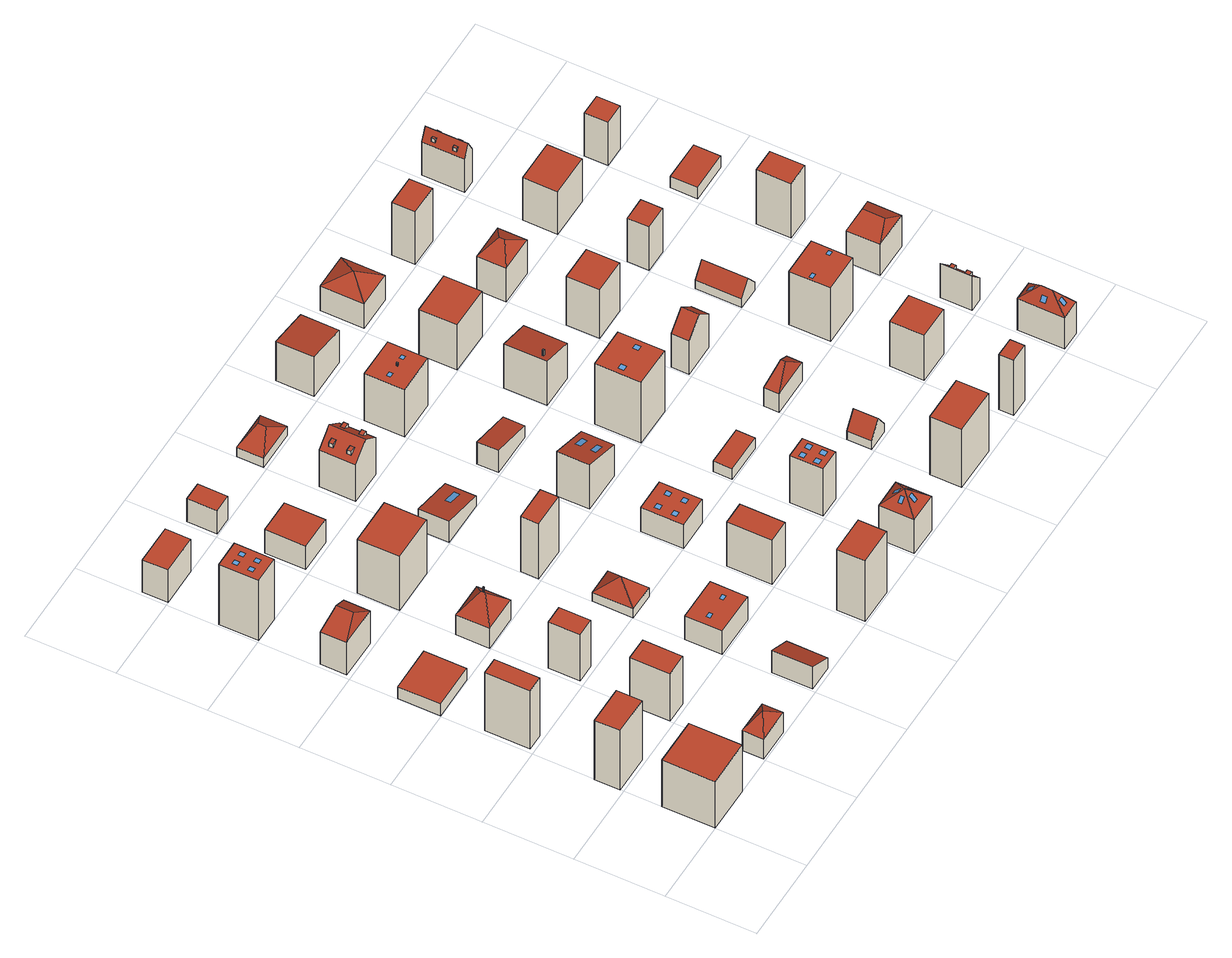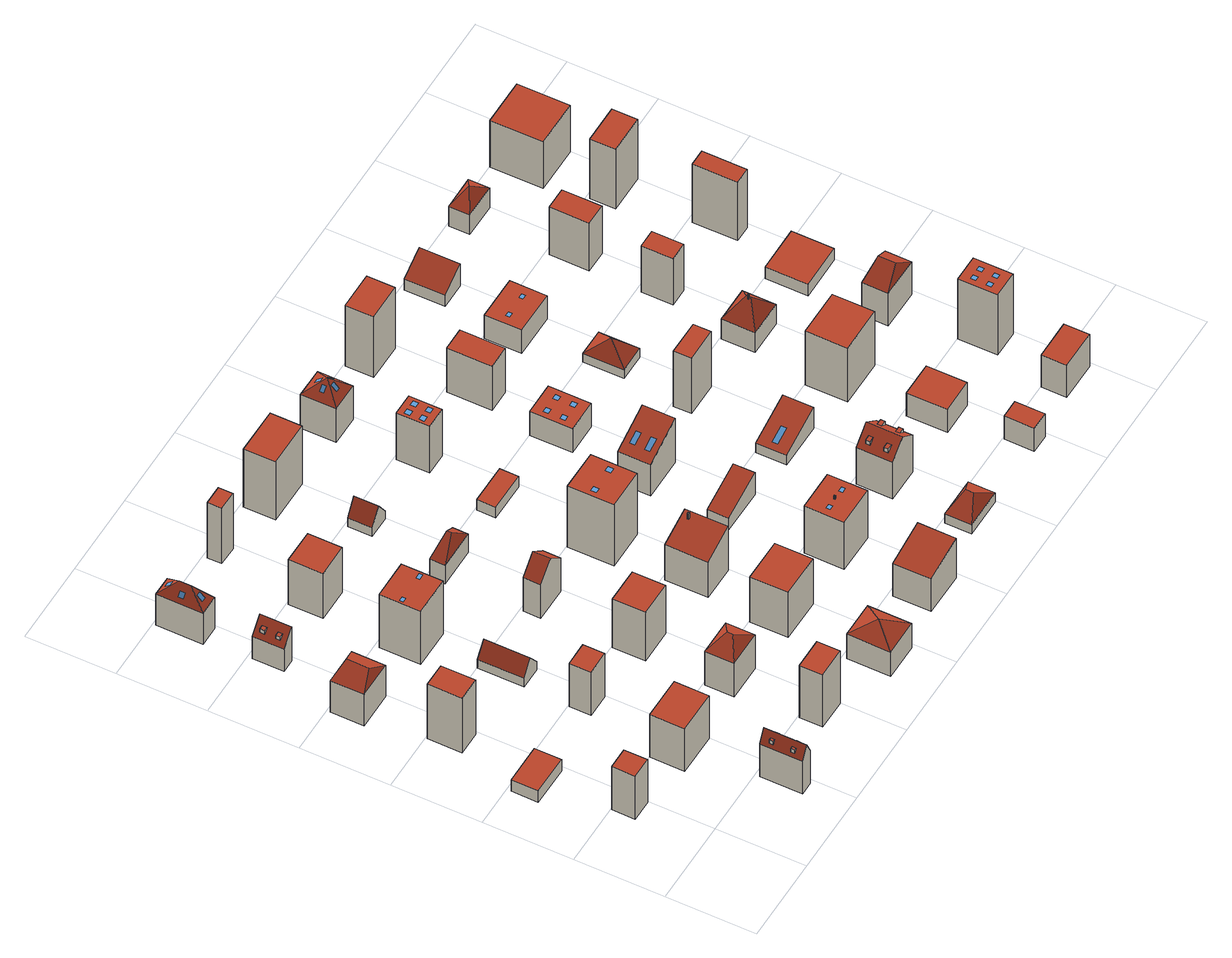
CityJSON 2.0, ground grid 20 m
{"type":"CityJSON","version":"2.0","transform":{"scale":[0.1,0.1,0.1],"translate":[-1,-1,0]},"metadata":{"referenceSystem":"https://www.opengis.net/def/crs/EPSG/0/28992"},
"CityObjects":{
"building1":{"type":"Building","attributes":{"roofType":"Flat","yearOfConstruction":1999,"function":"Residential","storeysAboveGround":4},"geometry":[{"type":"MultiSurface","lod":"3","boundaries":[[[0,1,2,3]],[[4,5,6,7]],[[2,4,7,3]],[[1,5,4,2]],[[0,6,5,1]],[[3,7,6,0]]],"semantics":{"surfaces":[{"type":"GroundSurface"},{"type":"RoofSurface"},{"type":"WallSurface"}],"values":[0,1,2,2,2,2]}}]},
"building2":{"type":"Building","attributes":{"roofType":"Flat","yearOfConstruction":1981,"function":"Residential","storeysAboveGround":5},"geometry":[{"type":"MultiSurface","lod":"3","boundaries":[[[8,9,10,11]],[[12,13,14,15]],[[10,12,15,11]],[[9,13,12,10]],[[8,14,13,9]],[[11,15,14,8]]],"semantics":{"surfaces":[{"type":"GroundSurface"},{"type":"RoofSurface"},{"type":"WallSurface"}],"values":[0,1,2,2,2,2]}}]},
"building3":{"type":"Building","attributes":{"roofType":"Flat","yearOfConstruction":1977,"function":"Residential","storeysAboveGround":5},"geometry":[{"type":"MultiSurface","lod":"3","boundaries":[[[16,17,18,19]],[[20,21,22,23]],[[18,20,23,19]],[[17,21,20,18]],[[16,22,21,17]],[[19,23,22,16]]],"semantics":{"surfaces":[{"type":"GroundSurface"},{"type":"RoofSurface"},{"type":"WallSurface"}],"values":[0,1,2,2,2,2]}}]},
"building4":{"type":"Building","attributes":{"roofType":"Pyramidal","yearOfConstruction":1947,"function":"Industrial","storeysAboveGround":2},"geometry":[{"type":"MultiSurface","lod":"3","boundaries":[[[24,25,26,27]],[[28,29,30]],[[31,32,30]],[[29,31,30]],[[32,28,30]],[[26,31,29,27]],[[25,32,31,26]],[[24,28,32,25]],[[27,29,28,24]]],"semantics":{"surfaces":[{"type":"GroundSurface"},{"type":"RoofSurface"},{"type":"WallSurface"}],"values":[0,1,1,1,1,2,2,2,2]}}]},
"building5":{"type":"Building","attributes":{"roofType":"Flat","yearOfConstruction":1955,"function":"Residential","storeysAboveGround":1},"geometry":[{"type":"MultiSurface","lod":"3","boundaries":[[[33,34,35,36]],[[37,38,39,40]],[[35,37,40,36]],[[34,38,37,35]],[[33,39,38,34]],[[36,40,39,33]]],"semantics":{"surfaces":[{"type":"GroundSurface"},{"type":"RoofSurface"},{"type":"WallSurface"}],"values":[0,1,2,2,2,2]}}]},
"building6":{"type":"Building","attributes":{"roofType":"Flat","yearOfConstruction":1960,"function":"Residential","storeysAboveGround":4},"geometry":[{"type":"MultiSurface","lod":"3","boundaries":[[[41,42,43,44]],[[45,46,47,48]],[[43,45,48,44]],[[42,46,45,43]],[[41,47,46,42]],[[44,48,47,41]]],"semantics":{"surfaces":[{"type":"GroundSurface"},{"type":"RoofSurface"},{"type":"WallSurface"}],"values":[0,1,2,2,2,2]}}]},
"building7":{"type":"Building","attributes":{"roofType":"Hipped","yearOfConstruction":1954,"function":"Residential","storeysAboveGround":3},"geometry":[{"type":"MultiSurface","lod":"3","boundaries":[[[49,50,51,52]],[[53,54,55,56]],[[56,57,58,53]],[[55,57,56]],[[58,54,53]],[[51,57,55,52]],[[50,58,57,51]],[[49,54,58,50]],[[52,55,54,49]]],"semantics":{"surfaces":[{"type":"GroundSurface"},{"type":"RoofSurface"},{"type":"WallSurface"}],"values":[0,1,1,1,1,2,2,2,2]}}]},
"building8":{"type":"Building","attributes":{"roofType":"Flat","yearOfConstruction":1960,"function":"Residential","storeysAboveGround":5},"geometry":[{"type":"MultiSurface","lod":"3","boundaries":[[[59,60,61,62]],[[63,64,65,66],[67,68,69,70],[71,72,73,74],[75,76,77,78],[79,80,81,82]],[[69,68,67,70]],[[73,72,71,74]],[[77,76,75,78]],[[81,80,79,82]],[[61,63,66,62]],[[60,64,63,61]],[[59,65,64,60]],[[62,66,65,59]]],"semantics":{"surfaces":[{"type":"GroundSurface"},{"type":"RoofSurface"},{"type":"Window"},{"type":"WallSurface"}],"values":[0,1,2,2,2,2,3,3,3,3]}}]},
"building9":{"type":"Building","attributes":{"roofType":"Flat","yearOfConstruction":1947,"function":"Industrial","storeysAboveGround":4},"geometry":[{"type":"MultiSurface","lod":"3","boundaries":[[[83,84,85,86]],[[87,88,89,90]],[[85,87,90,86]],[[84,88,87,85]],[[83,89,88,84]],[[86,90,89,83]]],"semantics":{"surfaces":[{"type":"GroundSurface"},{"type":"RoofSurface"},{"type":"WallSurface"}],"values":[0,1,2,2,2,2]}}]},
"building10":{"type":"Building","attributes":{"roofType":"Flat","yearOfConstruction":1946,"function":"Industrial","storeysAboveGround":3},"geometry":[{"type":"MultiSurface","lod":"3","boundaries":[[[91,92,93,94]],[[95,96,97,98]],[[93,95,98,94]],[[92,96,95,93]],[[91,97,96,92]],[[94,98,97,91]]],"semantics":{"surfaces":[{"type":"GroundSurface"},{"type":"RoofSurface"},{"type":"WallSurface"}],"values":[0,1,2,2,2,2]}}]},
"building11":{"type":"Building","attributes":{"roofType":"Hipped","yearOfConstruction":1957,"function":"Industrial","storeysAboveGround":2},"children":["building11-1"],"geometry":[{"type":"MultiSurface","lod":"3","boundaries":[[[99,100,101,102]],[[103,104,105,106]],[[106,107,108,103],[109,110,111,112]],[[105,107,106]],[[108,104,103]],[[101,107,105,102]],[[100,108,107,101]],[[99,104,108,100]],[[102,105,104,99]]],"semantics":{"surfaces":[{"type":"GroundSurface"},{"type":"RoofSurface"},{"type":"WallSurface"}],"values":[0,1,1,1,1,2,2,2,2]}}]},
"building11-1":{"type":"BuildingInstallation","parents":["building11"],"geometry":[{"type":"MultiSurface","lod":"3","boundaries":[[[111,113,114,112]],[[115,116,110,109]],[[114,115,109,112]],[[111,110,116,113]],[[113,116,115,114]],[[111,110,109,112]]]}]},
"building12":{"type":"Building","attributes":{"roofType":"Shed","yearOfConstruction":1993,"function":"Industrial","storeysAboveGround":1},"geometry":[{"type":"MultiSurface","lod":"3","boundaries":[[[117,118,119,120]],[[121,122,123,124]],[[120,119,122,121]],[[118,123,122,119]],[[118,117,124,123]],[[117,120,121,124]]],"semantics":{"surfaces":[{"type":"GroundSurface"},{"type":"RoofSurface"},{"type":"WallSurface"}],"values":[0,1,2,2,2,2]}}]},
"building13":{"type":"Building","attributes":{"roofType":"Flat","yearOfConstruction":2009,"function":"Residential","storeysAboveGround":5},"geometry":[{"type":"MultiSurface","lod":"3","boundaries":[[[125,126,127,128]],[[129,130,131,132]],[[127,129,132,128]],[[126,130,129,127]],[[125,131,130,126]],[[128,132,131,125]]],"semantics":{"surfaces":[{"type":"GroundSurface"},{"type":"RoofSurface"},{"type":"WallSurface"}],"values":[0,1,2,2,2,2]}}]},
"building14":{"type":"Building","attributes":{"roofType":"Flat","yearOfConstruction":1986,"function":"Residential","storeysAboveGround":2},"geometry":[{"type":"MultiSurface","lod":"3","boundaries":[[[133,134,135,136]],[[137,138,139,140],[141,142,143,144],[145,146,147,148]],[[143,142,141,144]],[[147,146,145,148]],[[135,137,140,136]],[[134,138,137,135]],[[133,139,138,134]],[[136,140,139,133]]],"semantics":{"surfaces":[{"type":"GroundSurface"},{"type":"RoofSurface"},{"type":"Window"},{"type":"WallSurface"}],"values":[0,1,2,2,3,3,3,3]}}]},
"building15":{"type":"Building","attributes":{"roofType":"Flat","yearOfConstruction":1958,"function":"Residential","storeysAboveGround":2},"geometry":[{"type":"MultiSurface","lod":"3","boundaries":[[[149,150,151,152]],[[153,154,155,156]],[[151,153,156,152]],[[150,154,153,151]],[[149,155,154,150]],[[152,156,155,149]]],"semantics":{"surfaces":[{"type":"GroundSurface"},{"type":"RoofSurface"},{"type":"WallSurface"}],"values":[0,1,2,2,2,2]}}]},
"building16":{"type":"Building","attributes":{"roofType":"Pyramidal","yearOfConstruction":1965,"function":"Residential","storeysAboveGround":1},"geometry":[{"type":"MultiSurface","lod":"3","boundaries":[[[157,158,159,160]],[[161,162,163]],[[164,165,163]],[[162,164,163]],[[165,161,163]],[[159,164,162,160]],[[158,165,164,159]],[[157,161,165,158]],[[160,162,161,157]]],"semantics":{"surfaces":[{"type":"GroundSurface"},{"type":"RoofSurface"},{"type":"WallSurface"}],"values":[0,1,1,1,1,2,2,2,2]}}]},
"building17":{"type":"Building","attributes":{"roofType":"Flat","yearOfConstruction":1966,"function":"Residential","storeysAboveGround":2},"geometry":[{"type":"MultiSurface","lod":"3","boundaries":[[[166,167,168,169]],[[170,171,172,173]],[[168,170,173,169]],[[167,171,170,168]],[[166,172,171,167]],[[169,173,172,166]]],"semantics":{"surfaces":[{"type":"GroundSurface"},{"type":"RoofSurface"},{"type":"WallSurface"}],"values":[0,1,2,2,2,2]}}]},
"building18":{"type":"Building","attributes":{"roofType":"Flat","yearOfConstruction":2013,"function":"Industrial","storeysAboveGround":5},"geometry":[{"type":"MultiSurface","lod":"3","boundaries":[[[174,175,176,177]],[[178,179,180,181]],[[176,178,181,177]],[[175,179,178,176]],[[174,180,179,175]],[[177,181,180,174]]],"semantics":{"surfaces":[{"type":"GroundSurface"},{"type":"RoofSurface"},{"type":"WallSurface"}],"values":[0,1,2,2,2,2]}}]},
"building19":{"type":"Building","attributes":{"roofType":"Flat","yearOfConstruction":1972,"function":"Residential","storeysAboveGround":5},"geometry":[{"type":"MultiSurface","lod":"3","boundaries":[[[182,183,184,185]],[[186,187,188,189]],[[184,186,189,185]],[[183,187,186,184]],[[182,188,187,183]],[[185,189,188,182]]],"semantics":{"surfaces":[{"type":"GroundSurface"},{"type":"RoofSurface"},{"type":"WallSurface"}],"values":[0,1,2,2,2,2]}}]},
"building20":{"type":"Building","attributes":{"roofType":"Shed","yearOfConstruction":1979,"function":"Residential","storeysAboveGround":1},"geometry":[{"type":"MultiSurface","lod":"3","boundaries":[[[190,191,192,193]],[[194,195,196,197],[198,199,200,201]],[[200,199,198,201]],[[193,192,195,194]],[[191,196,195,192]],[[191,190,197,196]],[[190,193,194,197]]],"semantics":{"surfaces":[{"type":"GroundSurface"},{"type":"RoofSurface"},{"type":"Window"},{"type":"WallSurface"}],"values":[0,1,2,3,3,3,3]}}]},
"building21":{"type":"Building","attributes":{"roofType":"Flat","yearOfConstruction":1978,"function":"Residential","storeysAboveGround":4},"geometry":[{"type":"MultiSurface","lod":"3","boundaries":[[[202,203,204,205]],[[206,207,208,209]],[[204,206,209,205]],[[203,207,206,204]],[[202,208,207,203]],[[205,209,208,202]]],"semantics":{"surfaces":[{"type":"GroundSurface"},{"type":"RoofSurface"},{"type":"WallSurface"}],"values":[0,1,2,2,2,2]}}]},
"building22":{"type":"Building","attributes":{"roofType":"Gabled","yearOfConstruction":2009,"function":"Residential","storeysAboveGround":3},"children":["building22-1","building22-2","building22-3","building22-4"],"geometry":[{"type":"MultiSurface","lod":"3","boundaries":[[[210,211,212,213]],[[214,215,216,217],[218,219,220,221],[222,223,224,225]],[[217,226,227,214],[228,229,230,231],[232,233,234,235]],[[213,212,226,217,216]],[[211,227,226,212]],[[211,210,215,214,227]],[[210,213,216,215]]],"semantics":{"surfaces":[{"type":"GroundSurface"},{"type":"RoofSurface"},{"type":"WallSurface"}],"values":[0,1,1,2,2,2,2]}}]},
"building22-1":{"type":"BuildingInstallation","parents":["building22"],"geometry":[{"type":"MultiSurface","lod":"3","boundaries":[[[230,236,231]],[[236,237,228,231]],[[229,228,237]],[[230,229,237,236]]],"semantics":{"surfaces":[{"type":"WallSurface"},{"type":"RoofSurface"}],"values":[0,1,0,0]}}]},
"building22-2":{"type":"BuildingInstallation","parents":["building22"],"geometry":[{"type":"MultiSurface","lod":"3","boundaries":[[[220,238,221]],[[238,239,218,221]],[[219,218,239]],[[220,219,239,238]]],"semantics":{"surfaces":[{"type":"WallSurface"},{"type":"RoofSurface"}],"values":[0,1,0,0]}}]},
"building22-3":{"type":"BuildingInstallation","parents":["building22"],"geometry":[{"type":"MultiSurface","lod":"3","boundaries":[[[234,240,235]],[[240,241,232,235]],[[233,232,241]],[[234,233,241,240]]],"semantics":{"surfaces":[{"type":"WallSurface"},{"type":"RoofSurface"}],"values":[0,1,0,0]}}]},
"building22-4":{"type":"BuildingInstallation","parents":["building22"],"geometry":[{"type":"MultiSurface","lod":"3","boundaries":[[[224,242,225]],[[242,243,222,225]],[[223,222,243]],[[224,223,243,242]]],"semantics":{"surfaces":[{"type":"WallSurface"},{"type":"RoofSurface"}],"values":[0,1,0,0]}}]},
"building23":{"type":"Building","attributes":{"roofType":"Flat","yearOfConstruction":1964,"function":"Residential","storeysAboveGround":2},"geometry":[{"type":"MultiSurface","lod":"3","boundaries":[[[244,245,246,247]],[[248,249,250,251],[252,253,254,255],[256,257,258,259],[260,261,262,263],[264,265,266,267]],[[254,253,252,255]],[[258,257,256,259]],[[262,261,260,263]],[[266,265,264,267]],[[246,248,251,247]],[[245,249,248,246]],[[244,250,249,245]],[[247,251,250,244]]],"semantics":{"surfaces":[{"type":"GroundSurface"},{"type":"RoofSurface"},{"type":"Window"},{"type":"WallSurface"}],"values":[0,1,2,2,2,2,3,3,3,3]}}]},
"building24":{"type":"Building","attributes":{"roofType":"Hipped","yearOfConstruction":1991,"function":"Residential","storeysAboveGround":1},"geometry":[{"type":"MultiSurface","lod":"3","boundaries":[[[268,269,270,271]],[[272,273,274,275]],[[275,276,277,272]],[[274,276,275]],[[277,273,272]],[[270,276,274,271]],[[269,277,276,270]],[[268,273,277,269]],[[271,274,273,268]]],"semantics":{"surfaces":[{"type":"GroundSurface"},{"type":"RoofSurface"},{"type":"WallSurface"}],"values":[0,1,1,1,1,2,2,2,2]}}]},
"building25":{"type":"Building","attributes":{"roofType":"Shed","yearOfConstruction":1979,"function":"Residential","storeysAboveGround":3},"geometry":[{"type":"MultiSurface","lod":"3","boundaries":[[[278,279,280,281]],[[282,283,284,285],[286,287,288,289],[290,291,292,293]],[[288,287,286,289]],[[292,291,290,293]],[[281,280,283,282]],[[279,284,283,280]],[[279,278,285,284]],[[278,281,282,285]]],"semantics":{"surfaces":[{"type":"GroundSurface"},{"type":"RoofSurface"},{"type":"Window"},{"type":"WallSurface"}],"values":[0,1,2,2,3,3,3,3]}}]},
"building26":{"type":"Building","attributes":{"roofType":"Pyramidal","yearOfConstruction":1959,"function":"Residential","storeysAboveGround":3},"geometry":[{"type":"MultiSurface","lod":"3","boundaries":[[[294,295,296,297]],[[298,299,300],[301,302,303,304]],[[303,302,301,304]],[[305,306,300],[307,308,309,310]],[[309,308,307,310]],[[299,305,300],[311,312,313,314]],[[313,312,311,314]],[[306,298,300],[315,316,317,318]],[[317,316,315,318]],[[296,305,299,297]],[[295,306,305,296]],[[294,298,306,295]],[[297,299,298,294]]],"semantics":{"surfaces":[{"type":"GroundSurface"},{"type":"RoofSurface"},{"type":"Window"},{"type":"WallSurface"}],"values":[0,1,2,1,2,1,2,1,2,3,3,3,3]}}]},
"building27":{"type":"Building","attributes":{"roofType":"Flat","yearOfConstruction":1964,"function":"Industrial","storeysAboveGround":4},"geometry":[{"type":"MultiSurface","lod":"3","boundaries":[[[319,320,321,322]],[[323,324,325,326],[327,328,329,330],[331,332,333,334],[335,336,337,338],[339,340,341,342]],[[329,328,327,330]],[[333,332,331,334]],[[337,336,335,338]],[[341,340,339,342]],[[321,323,326,322]],[[320,324,323,321]],[[319,325,324,320]],[[322,326,325,319]]],"semantics":{"surfaces":[{"type":"GroundSurface"},{"type":"RoofSurface"},{"type":"Window"},{"type":"WallSurface"}],"values":[0,1,2,2,2,2,3,3,3,3]}}]},
"building28":{"type":"Building","attributes":{"roofType":"Shed","yearOfConstruction":2013,"function":"Residential","storeysAboveGround":1},"geometry":[{"type":"MultiSurface","lod":"3","boundaries":[[[343,344,345,346]],[[347,348,349,350]],[[346,345,348,347]],[[344,349,348,345]],[[344,343,350,349]],[[343,346,347,350]]],"semantics":{"surfaces":[{"type":"GroundSurface"},{"type":"RoofSurface"},{"type":"WallSurface"}],"values":[0,1,2,2,2,2]}}]},
"building29":{"type":"Building","attributes":{"roofType":"Flat","yearOfConstruction":1955,"function":"Industrial","storeysAboveGround":4},"children":["building29-1"],"geometry":[{"type":"MultiSurface","lod":"3","boundaries":[[[351,352,353,354]],[[355,356,357,358],[359,360,361,362],[363,364,365,366],[367,368,369,370]],[[361,360,359,362]],[[365,364,363,366]],[[353,355,358,354]],[[352,356,355,353]],[[351,357,356,352]],[[354,358,357,351]]],"semantics":{"surfaces":[{"type":"GroundSurface"},{"type":"RoofSurface"},{"type":"Window"},{"type":"WallSurface"}],"values":[0,1,2,2,3,3,3,3]}}]},
"building29-1":{"type":"BuildingInstallation","parents":["building29"],"geometry":[{"type":"MultiSurface","lod":"3","boundaries":[[[369,371,372,370]],[[373,374,368,367]],[[372,373,367,370]],[[369,368,374,371]],[[371,374,373,372]],[[369,368,367,370]]]}]},
"building30":{"type":"Building","attributes":{"roofType":"Flat","yearOfConstruction":2011,"function":"Residential","storeysAboveGround":1},"geometry":[{"type":"MultiSurface","lod":"3","boundaries":[[[375,376,377,378]],[[379,380,381,382]],[[377,379,382,378]],[[376,380,379,377]],[[375,381,380,376]],[[378,382,381,375]]],"semantics":{"surfaces":[{"type":"GroundSurface"},{"type":"RoofSurface"},{"type":"WallSurface"}],"values":[0,1,2,2,2,2]}}]},
"building31":{"type":"Building","attributes":{"roofType":"Shed","yearOfConstruction":2005,"function":"Industrial","storeysAboveGround":3},"geometry":[{"type":"MultiSurface","lod":"3","boundaries":[[[383,384,385,386]],[[387,388,389,390]],[[386,385,388,387]],[[384,389,388,385]],[[384,383,390,389]],[[383,386,387,390]]],"semantics":{"surfaces":[{"type":"GroundSurface"},{"type":"RoofSurface"},{"type":"WallSurface"}],"values":[0,1,2,2,2,2]}}]},
"building32":{"type":"Building","attributes":{"roofType":"Flat","yearOfConstruction":1950,"function":"Residential","storeysAboveGround":5},"geometry":[{"type":"MultiSurface","lod":"3","boundaries":[[[391,392,393,394]],[[395,396,397,398],[399,400,401,402],[403,404,405,406]],[[401,400,399,402]],[[405,404,403,406]],[[393,395,398,394]],[[392,396,395,393]],[[391,397,396,392]],[[394,398,397,391]]],"semantics":{"surfaces":[{"type":"GroundSurface"},{"type":"RoofSurface"},{"type":"Window"},{"type":"WallSurface"}],"values":[0,1,2,2,3,3,3,3]}}]},
"building33":{"type":"Building","attributes":{"roofType":"Flat","yearOfConstruction":1950,"function":"Residential","storeysAboveGround":5},"geometry":[{"type":"MultiSurface","lod":"3","boundaries":[[[407,408,409,410]],[[411,412,413,414]],[[409,411,414,410]],[[408,412,411,409]],[[407,413,412,408]],[[410,414,413,407]]],"semantics":{"surfaces":[{"type":"GroundSurface"},{"type":"RoofSurface"},{"type":"WallSurface"}],"values":[0,1,2,2,2,2]}}]},
"building34":{"type":"Building","attributes":{"roofType":"Gabled","yearOfConstruction":1957,"function":"Industrial","storeysAboveGround":1},"geometry":[{"type":"MultiSurface","lod":"3","boundaries":[[[415,416,417,418]],[[419,420,421,422]],[[422,423,424,419]],[[418,417,423,422,421]],[[416,424,423,417]],[[416,415,420,419,424]],[[415,418,421,420]]],"semantics":{"surfaces":[{"type":"GroundSurface"},{"type":"RoofSurface"},{"type":"WallSurface"}],"values":[0,1,1,2,2,2,2]}}]},
"building35":{"type":"Building","attributes":{"roofType":"Shed","yearOfConstruction":1957,"function":"Residential","storeysAboveGround":3},"children":["building35-1"],"geometry":[{"type":"MultiSurface","lod":"3","boundaries":[[[425,426,427,428]],[[429,430,431,432],[433,434,435,436]],[[428,427,430,429]],[[426,431,430,427]],[[426,425,432,431]],[[425,428,429,432]]],"semantics":{"surfaces":[{"type":"GroundSurface"},{"type":"RoofSurface"},{"type":"WallSurface"}],"values":[0,1,2,2,2,2]}}]},
"building35-1":{"type":"BuildingInstallation","parents":["building35"],"geometry":[{"type":"MultiSurface","lod":"3","boundaries":[[[435,437,438,436]],[[439,440,434,433]],[[438,439,433,436]],[[435,434,440,437]],[[437,440,439,438]],[[435,434,433,436]]]}]},
"building36":{"type":"Building","attributes":{"roofType":"Flat","yearOfConstruction":1968,"function":"Industrial","storeysAboveGround":4},"geometry":[{"type":"MultiSurface","lod":"3","boundaries":[[[441,442,443,444]],[[445,446,447,448]],[[443,445,448,444]],[[442,446,445,443]],[[441,447,446,442]],[[444,448,447,441]]],"semantics":{"surfaces":[{"type":"GroundSurface"},{"type":"RoofSurface"},{"type":"WallSurface"}],"values":[0,1,2,2,2,2]}}]},
"building37":{"type":"Building","attributes":{"roofType":"Hipped","yearOfConstruction":1992,"function":"Residential","storeysAboveGround":2},"geometry":[{"type":"MultiSurface","lod":"3","boundaries":[[[449,450,451,452]],[[453,454,455,456]],[[456,457,458,453]],[[455,457,456]],[[458,454,453]],[[451,457,455,452]],[[450,458,457,451]],[[449,454,458,450]],[[452,455,454,449]]],"semantics":{"surfaces":[{"type":"GroundSurface"},{"type":"RoofSurface"},{"type":"WallSurface"}],"values":[0,1,1,1,1,2,2,2,2]}}]},
"building38":{"type":"Building","attributes":{"roofType":"Pyramidal","yearOfConstruction":1987,"function":"Residential","storeysAboveGround":2},"geometry":[{"type":"MultiSurface","lod":"3","boundaries":[[[459,460,461,462]],[[463,464,465]],[[466,467,465]],[[464,466,465]],[[467,463,465]],[[461,466,464,462]],[[460,467,466,461]],[[459,463,467,460]],[[462,464,463,459]]],"semantics":{"surfaces":[{"type":"GroundSurface"},{"type":"RoofSurface"},{"type":"WallSurface"}],"values":[0,1,1,1,1,2,2,2,2]}}]},
"building39":{"type":"Building","attributes":{"roofType":"Gabled","yearOfConstruction":1980,"function":"Residential","storeysAboveGround":3},"geometry":[{"type":"MultiSurface","lod":"3","boundaries":[[[468,469,470,471]],[[472,473,474,475]],[[475,476,477,472]],[[471,470,476,475,474]],[[469,477,476,470]],[[469,468,473,472,477]],[[468,471,474,473]]],"semantics":{"surfaces":[{"type":"GroundSurface"},{"type":"RoofSurface"},{"type":"WallSurface"}],"values":[0,1,1,2,2,2,2]}}]},
"building40":{"type":"Building","attributes":{"roofType":"Flat","yearOfConstruction":1952,"function":"Residential","storeysAboveGround":5},"geometry":[{"type":"MultiSurface","lod":"3","boundaries":[[[478,479,480,481]],[[482,483,484,485]],[[480,482,485,481]],[[479,483,482,480]],[[478,484,483,479]],[[481,485,484,478]]],"semantics":{"surfaces":[{"type":"GroundSurface"},{"type":"RoofSurface"},{"type":"WallSurface"}],"values":[0,1,2,2,2,2]}}]},
"building41":{"type":"Building","attributes":{"roofType":"Flat","yearOfConstruction":1965,"function":"Residential","storeysAboveGround":4},"geometry":[{"type":"MultiSurface","lod":"3","boundaries":[[[486,487,488,489]],[[490,491,492,493]],[[488,490,493,489]],[[487,491,490,488]],[[486,492,491,487]],[[489,493,492,486]]],"semantics":{"surfaces":[{"type":"GroundSurface"},{"type":"RoofSurface"},{"type":"WallSurface"}],"values":[0,1,2,2,2,2]}}]},
"building42":{"type":"Building","attributes":{"roofType":"Flat","yearOfConstruction":1972,"function":"Residential","storeysAboveGround":4},"geometry":[{"type":"MultiSurface","lod":"3","boundaries":[[[494,495,496,497]],[[498,499,500,501]],[[496,498,501,497]],[[495,499,498,496]],[[494,500,499,495]],[[497,501,500,494]]],"semantics":{"surfaces":[{"type":"GroundSurface"},{"type":"RoofSurface"},{"type":"WallSurface"}],"values":[0,1,2,2,2,2]}}]},
"building43":{"type":"Building","attributes":{"roofType":"Hipped","yearOfConstruction":1985,"function":"Residential","storeysAboveGround":3},"geometry":[{"type":"MultiSurface","lod":"3","boundaries":[[[502,503,504,505]],[[506,507,508,509]],[[509,510,511,506]],[[508,510,509]],[[511,507,506]],[[504,510,508,505]],[[503,511,510,504]],[[502,507,511,503]],[[505,508,507,502]]],"semantics":{"surfaces":[{"type":"GroundSurface"},{"type":"RoofSurface"},{"type":"WallSurface"}],"values":[0,1,1,1,1,2,2,2,2]}}]},
"building44":{"type":"Building","attributes":{"roofType":"Flat","yearOfConstruction":1961,"function":"Residential","storeysAboveGround":5},"geometry":[{"type":"MultiSurface","lod":"3","boundaries":[[[512,513,514,515]],[[516,517,518,519],[520,521,522,523],[524,525,526,527]],[[522,521,520,523]],[[526,525,524,527]],[[514,516,519,515]],[[513,517,516,514]],[[512,518,517,513]],[[515,519,518,512]]],"semantics":{"surfaces":[{"type":"GroundSurface"},{"type":"RoofSurface"},{"type":"Window"},{"type":"WallSurface"}],"values":[0,1,2,2,3,3,3,3]}}]},
"building45":{"type":"Building","attributes":{"roofType":"Flat","yearOfConstruction":1975,"function":"Residential","storeysAboveGround":5},"geometry":[{"type":"MultiSurface","lod":"3","boundaries":[[[528,529,530,531]],[[532,533,534,535]],[[530,532,535,531]],[[529,533,532,530]],[[528,534,533,529]],[[531,535,534,528]]],"semantics":{"surfaces":[{"type":"GroundSurface"},{"type":"RoofSurface"},{"type":"WallSurface"}],"values":[0,1,2,2,2,2]}}]},
"building46":{"type":"Building","attributes":{"roofType":"Gabled","yearOfConstruction":1998,"function":"Residential","storeysAboveGround":1},"geometry":[{"type":"MultiSurface","lod":"3","boundaries":[[[536,537,538,539]],[[540,541,542,543]],[[543,544,545,540]],[[539,538,544,543,542]],[[537,545,544,538]],[[537,536,541,540,545]],[[536,539,542,541]]],"semantics":{"surfaces":[{"type":"GroundSurface"},{"type":"RoofSurface"},{"type":"WallSurface"}],"values":[0,1,1,2,2,2,2]}}]},
"building47":{"type":"Building","attributes":{"roofType":"Hipped","yearOfConstruction":1992,"function":"Residential","storeysAboveGround":3},"geometry":[{"type":"MultiSurface","lod":"3","boundaries":[[[546,547,548,549]],[[550,551,552,553],[554,555,556,557]],[[556,555,554,557]],[[553,558,559,550],[560,561,562,563]],[[562,561,560,563]],[[552,558,553],[564,565,566,567]],[[566,565,564,567]],[[559,551,550],[568,569,570,571]],[[570,569,568,571]],[[548,558,552,549]],[[547,559,558,548]],[[546,551,559,547]],[[549,552,551,546]]],"semantics":{"surfaces":[{"type":"GroundSurface"},{"type":"RoofSurface"},{"type":"Window"},{"type":"WallSurface"}],"values":[0,1,2,1,2,1,2,1,2,3,3,3,3]}}]},
"building48":{"type":"Building","attributes":{"roofType":"Flat","yearOfConstruction":1973,"function":"Residential","storeysAboveGround":4},"geometry":[{"type":"MultiSurface","lod":"3","boundaries":[[[572,573,574,575]],[[576,577,578,579]],[[574,576,579,575]],[[573,577,576,574]],[[572,578,577,573]],[[575,579,578,572]]],"semantics":{"surfaces":[{"type":"GroundSurface"},{"type":"RoofSurface"},{"type":"WallSurface"}],"values":[0,1,2,2,2,2]}}]},
"building49":{"type":"Building","attributes":{"roofType":"Shed","yearOfConstruction":1945,"function":"Industrial","storeysAboveGround":2},"children":["building49-1","building49-2"],"geometry":[{"type":"MultiSurface","lod":"3","boundaries":[[[580,581,582,583]],[[584,585,586,587],[588,589,590,591],[592,593,594,595]],[[583,582,585,584]],[[581,586,585,582]],[[581,580,587,586]],[[580,583,584,587]]],"semantics":{"surfaces":[{"type":"GroundSurface"},{"type":"RoofSurface"},{"type":"WallSurface"}],"values":[0,1,2,2,2,2]}}]},
"building49-1":{"type":"BuildingInstallation","parents":["building49"],"geometry":[{"type":"MultiSurface","lod":"3","boundaries":[[[590,596,591]],[[596,597,588,591]],[[589,588,597]],[[590,589,597,596]]],"semantics":{"surfaces":[{"type":"WallSurface"},{"type":"RoofSurface"}],"values":[0,1,0,0]}}]},
"building49-2":{"type":"BuildingInstallation","parents":["building49"],"geometry":[{"type":"MultiSurface","lod":"3","boundaries":[[[594,598,595]],[[598,599,592,595]],[[593,592,599]],[[594,593,599,598]]],"semantics":{"surfaces":[{"type":"WallSurface"},{"type":"RoofSurface"}],"values":[0,1,0,0]}}]},
"building50":{"type":"Building","attributes":{"roofType":"Flat","yearOfConstruction":1946,"function":"Residential","storeysAboveGround":4},"geometry":[{"type":"MultiSurface","lod":"3","boundaries":[[[600,601,602,603]],[[604,605,606,607]],[[602,604,607,603]],[[601,605,604,602]],[[600,606,605,601]],[[603,607,606,600]]],"semantics":{"surfaces":[{"type":"GroundSurface"},{"type":"RoofSurface"},{"type":"WallSurface"}],"values":[0,1,2,2,2,2]}}]},
"building51":{"type":"Building","attributes":{"roofType":"Hipped","yearOfConstruction":1984,"function":"Residential","storeysAboveGround":3},"geometry":[{"type":"MultiSurface","lod":"3","boundaries":[[[608,609,610,611]],[[612,613,614,615]],[[615,616,617,612]],[[614,616,615]],[[617,613,612]],[[610,616,614,611]],[[609,617,616,610]],[[608,613,617,609]],[[611,614,613,608]]],"semantics":{"surfaces":[{"type":"GroundSurface"},{"type":"RoofSurface"},{"type":"WallSurface"}],"values":[0,1,1,1,1,2,2,2,2]}}]},
"building52":{"type":"Building","attributes":{"roofType":"Gabled","yearOfConstruction":1952,"function":"Industrial","storeysAboveGround":3},"children":["building52-1","building52-2","building52-3","building52-4"],"geometry":[{"type":"MultiSurface","lod":"3","boundaries":[[[618,619,620,621]],[[622,623,624,625],[626,627,628,629],[630,631,632,633]],[[625,634,635,622],[636,637,638,639],[640,641,642,643]],[[621,620,634,625,624]],[[619,635,634,620]],[[619,618,623,622,635]],[[618,621,624,623]]],"semantics":{"surfaces":[{"type":"GroundSurface"},{"type":"RoofSurface"},{"type":"WallSurface"}],"values":[0,1,1,2,2,2,2]}}]},
"building52-1":{"type":"BuildingInstallation","parents":["building52"],"geometry":[{"type":"MultiSurface","lod":"3","boundaries":[[[638,644,639]],[[644,645,636,639]],[[637,636,645]],[[638,637,645,644]]],"semantics":{"surfaces":[{"type":"WallSurface"},{"type":"RoofSurface"}],"values":[0,1,0,0]}}]},
"building52-2":{"type":"BuildingInstallation","parents":["building52"],"geometry":[{"type":"MultiSurface","lod":"3","boundaries":[[[628,646,629]],[[646,647,626,629]],[[627,626,647]],[[628,627,647,646]]],"semantics":{"surfaces":[{"type":"WallSurface"},{"type":"RoofSurface"}],"values":[0,1,0,0]}}]},
"building52-3":{"type":"BuildingInstallation","parents":["building52"],"geometry":[{"type":"MultiSurface","lod":"3","boundaries":[[[642,648,643]],[[648,649,640,643]],[[641,640,649]],[[642,641,649,648]]],"semantics":{"surfaces":[{"type":"WallSurface"},{"type":"RoofSurface"}],"values":[0,1,0,0]}}]},
"building52-4":{"type":"BuildingInstallation","parents":["building52"],"geometry":[{"type":"MultiSurface","lod":"3","boundaries":[[[632,650,633]],[[650,651,630,633]],[[631,630,651]],[[632,631,651,650]]],"semantics":{"surfaces":[{"type":"WallSurface"},{"type":"RoofSurface"}],"values":[0,1,0,0]}}]},
"building53":{"type":"Building","attributes":{"roofType":"Flat","yearOfConstruction":1984,"function":"Residential","storeysAboveGround":5},"geometry":[{"type":"MultiSurface","lod":"3","boundaries":[[[652,653,654,655]],[[656,657,658,659]],[[654,656,659,655]],[[653,657,656,654]],[[652,658,657,653]],[[655,659,658,652]]],"semantics":{"surfaces":[{"type":"GroundSurface"},{"type":"RoofSurface"},{"type":"WallSurface"}],"values":[0,1,2,2,2,2]}}]},
"building54":{"type":"Building","attributes":{"roofType":"Flat","yearOfConstruction":1957,"function":"Residential","storeysAboveGround":1},"geometry":[{"type":"MultiSurface","lod":"3","boundaries":[[[660,661,662,663]],[[664,665,666,667]],[[662,664,667,663]],[[661,665,664,662]],[[660,666,665,661]],[[663,667,666,660]]],"semantics":{"surfaces":[{"type":"GroundSurface"},{"type":"RoofSurface"},{"type":"WallSurface"}],"values":[0,1,2,2,2,2]}}]},
"building55":{"type":"Building","attributes":{"roofType":"Flat","yearOfConstruction":1956,"function":"Residential","storeysAboveGround":4},"geometry":[{"type":"MultiSurface","lod":"3","boundaries":[[[668,669,670,671]],[[672,673,674,675]],[[670,672,675,671]],[[669,673,672,670]],[[668,674,673,669]],[[671,675,674,668]]],"semantics":{"surfaces":[{"type":"GroundSurface"},{"type":"RoofSurface"},{"type":"WallSurface"}],"values":[0,1,2,2,2,2]}}]}
},
"vertices":[
[1,117,0],[109,117,0],[109,1,0],[1,1,0],[109,1,133],[109,117,133],[1,117,133],[1,1,133],
[0,264,0],[88,264,0],[88,208,0],[0,208,0],[88,208,170],[88,264,170],[0,264,170],[0,208,170],
[10,509,0],[48,509,0],[48,410,0],[10,410,0],[48,410,167],[48,509,167],[10,509,167],[10,410,167],
[202,51,0],[281,51,0],[281,5,0],[202,5,0],[202,51,57],[202,5,57],[241,28,88],[281,5,57],[281,51,57],
[3,696,0],[108,696,0],[108,602,0],[3,602,0],[108,602,33],[108,696,33],[3,696,33],[3,602,33],
[202,297,0],[253,297,0],[253,209,0],[202,209,0],[253,209,136],[253,297,136],[202,297,136],[202,209,136],
[9,868,0],[102,868,0],[102,810,0],[9,810,0],[55,858,129],[9,868,93],[9,810,93],[55,820,129],[102,810,93],[102,868,93],
[6,1088,0],[68,1088,0],[68,1001,0],[6,1001,0],[68,1001,172],[68,1088,172],[6,1088,172],[6,1001,172],[45,1033,172],[55,1033,172],[55,1022,172],[45,1022,172],[20,1033,172],[30,1033,172],[30,1022,172],[20,1022,172],[45,1067,172],[55,1067,172],[55,1056,172],[45,1056,172],[20,1067,172],[30,1067,172],[30,1056,172],[20,1056,172],
[210,480,0],[253,480,0],[253,410,0],[210,410,0],[253,410,132],[253,480,132],[210,480,132],[210,410,132],
[9,1257,0],[100,1257,0],[100,1201,0],[9,1201,0],[100,1201,92],[100,1257,92],[9,1257,92],[9,1201,92],
[201,677,0],[285,677,0],[285,603,0],[201,603,0],[243,644,100],[201,677,56],[201,603,56],[243,636,100],[285,603,56],[285,677,56],[244,642,99],[247,642,96],[247,640,96],[244,640,99],
[247,640,111],[244,640,111],[244,642,111],[247,642,111],
[406,99,0],[466,99,0],[466,9,0],[406,9,0],[406,9,63],[466,9,31],[466,99,31],[406,99,63],
[204,894,0],[312,894,0],[312,801,0],[204,801,0],[312,801,154],[312,894,154],[204,894,154],[204,801,154],
[401,286,0],[502,286,0],[502,204,0],[401,204,0],[502,204,67],[502,286,67],[401,286,67],[401,204,67],[473,249,67],[484,249,67],[484,241,67],[473,241,67],[420,249,67],[431,249,67],[431,241,67],[420,241,67],
[210,1100,0],[289,1100,0],[289,1010,0],[210,1010,0],[289,1010,66],[289,1100,66],[210,1100,66],[210,1010,66],
[402,489,0],[465,489,0],[465,399,0],[402,399,0],[402,489,25],[402,399,25],[434,444,63],[465,399,25],[465,489,25],
[209,1269,0],[252,1269,0],[252,1203,0],[209,1203,0],[252,1203,66],[252,1269,66],[209,1269,66],[209,1203,66],
[403,646,0],[482,646,0],[482,606,0],[403,606,0],[482,606,158],[482,646,158],[403,646,158],[403,606,158],
[607,67,0],[693,67,0],[693,4,0],[607,4,0],[693,4,174],[693,67,174],[607,67,174],[607,4,174],
[403,870,0],[511,870,0],[511,802,0],[403,802,0],[403,802,60],[511,802,28],[511,870,28],[403,870,60],[461,842,43],[497,842,32],[497,830,32],[461,830,43],
[605,306,0],[658,306,0],[658,207,0],[605,207,0],[658,207,126],[658,306,126],[605,306,126],[605,207,126],
[410,1090,0],[490,1090,0],[490,1010,0],[410,1010,0],[450,1090,139],[410,1090,105],[410,1010,105],[450,1010,139],[433,1065,125],[420,1065,114],[420,1075,114],[433,1075,125],[433,1025,125],[420,1025,114],[420,1035,114],[433,1035,125],[490,1010,105],[490,1090,105],[467,1035,125],[480,1035,114],[480,1025,114],[467,1025,125],[467,1075,125],[480,1075,114],[480,1065,114],[467,1065,125],
[480,1025,125],[480,1035,125],
[420,1075,125],[420,1065,125],
[480,1065,125],[480,1075,125],
[420,1035,125],[420,1025,125],
[605,494,0],[680,494,0],[680,400,0],[605,400,0],[680,400,68],[680,494,68],[605,494,68],[605,400,68],[656,434,68],[667,434,68],[667,423,68],[656,423,68],[618,434,68],[629,434,68],[629,423,68],[618,423,68],[656,471,68],[667,471,68],[667,460,68],[656,460,68],[618,471,68],[629,471,68],[629,460,68],[618,460,68],
[402,1266,0],[497,1266,0],[497,1207,0],[402,1207,0],[449,1245,60],[402,1266,26],[402,1207,26],[449,1227,60],[497,1207,26],[497,1266,26],
[608,679,0],[706,679,0],[706,607,0],[608,607,0],[608,607,127],[706,607,89],[706,679,89],[608,679,127],[657,632,108],[683,632,98],[683,621,98],[657,621,108],[657,665,108],[683,665,98],[683,654,98],[657,654,108],
[806,84,0],[875,84,0],[875,6,0],[806,6,0],[806,84,96],[806,6,96],[840,45,131],[830,41,121],[820,41,110],[820,49,110],[830,49,121],[875,6,96],[875,84,96],[851,49,121],[861,49,110],[861,41,110],[851,41,121],[845,33,121],[845,21,110],[836,21,110],[836,33,121],[836,57,121],[836,69,110],[845,69,110],[845,57,121],
[808,279,0],[858,279,0],[858,206,0],[808,206,0],[858,206,134],[858,279,134],[808,279,134],[808,206,134],[839,232,134],[851,232,134],[851,220,134],[839,220,134],[815,232,134],[827,232,134],[827,220,134],[815,220,134],[839,264,134],[851,264,134],[851,253,134],[839,253,134],[815,264,134],[827,264,134],[827,253,134],[815,253,134],
[607,853,0],[711,853,0],[711,805,0],[607,805,0],[607,805,63],[711,805,33],[711,853,33],[607,853,63],
[601,1096,0],[694,1096,0],[694,1008,0],[601,1008,0],[694,1008,135],[694,1096,135],[601,1096,135],[601,1008,135],[668,1056,135],[678,1056,135],[678,1048,135],[668,1048,135],[617,1056,135],[628,1056,135],[628,1048,135],[617,1048,135],[648,1052,135],[651,1052,135],[651,1049,135],[648,1049,135],
[651,1049,143],[648,1049,143],[648,1052,143],[651,1052,143],
[807,446,0],[898,446,0],[898,404,0],[807,404,0],[898,404,30],[898,446,30],[807,446,30],[807,404,30],
[610,1294,0],[709,1294,0],[709,1210,0],[610,1210,0],[610,1210,113],[709,1210,93],[709,1294,93],[610,1294,113],
[805,704,0],[898,704,0],[898,602,0],[805,602,0],[898,602,174],[898,704,174],[805,704,174],[805,602,174],[875,659,174],[886,659,174],[886,647,174],[875,647,174],[816,659,174],[828,659,174],[828,647,174],[816,647,174],
[1000,78,0],[1106,78,0],[1106,8,0],[1000,8,0],[1106,8,166],[1106,78,166],[1000,78,166],[1000,8,166],
[1003,261,0],[1054,261,0],[1054,207,0],[1003,207,0],[1029,261,63],[1003,261,24],[1003,207,24],[1029,207,63],[1054,207,24],[1054,261,24],
[803,902,0],[883,902,0],[883,807,0],[803,807,0],[803,807,126],[883,807,101],[883,902,101],[803,902,126],[816,825,122],[820,825,121],[820,821,121],[816,821,122],
[820,821,137],[816,821,137],[816,825,137],[820,825,137],
[801,1086,0],[900,1086,0],[900,1002,0],[801,1002,0],[900,1002,129],[900,1086,129],[801,1086,129],[801,1002,129],
[1002,442,0],[1094,442,0],[1094,408,0],[1002,408,0],[1048,430,95],[1002,442,53],[1002,408,53],[1048,420,95],[1094,408,53],[1094,442,53],
[810,1307,0],[894,1307,0],[894,1210,0],[810,1210,0],[810,1307,70],[810,1210,70],[852,1258,98],[894,1210,70],[894,1307,70],
[1005,646,0],[1084,646,0],[1084,607,0],[1005,607,0],[1045,646,133],[1005,646,96],[1005,607,96],[1045,607,133],[1084,607,96],[1084,646,96],
[1210,42,0],[1254,42,0],[1254,10,0],[1210,10,0],[1254,10,158],[1254,42,158],[1210,42,158],[1210,10,158],
[1004,875,0],[1084,875,0],[1084,802,0],[1004,802,0],[1084,802,138],[1084,875,138],[1004,875,138],[1004,802,138],
[1208,280,0],[1285,280,0],[1285,204,0],[1208,204,0],[1285,204,128],[1285,280,128],[1208,280,128],[1208,204,128],
[1000,1069,0],[1084,1069,0],[1084,1004,0],[1000,1004,0],[1042,1042,124],[1000,1069,96],[1000,1004,96],[1042,1030,124],[1084,1004,96],[1084,1069,96],
[1210,501,0],[1299,501,0],[1299,410,0],[1210,410,0],[1299,410,152],[1299,501,152],[1210,501,152],[1210,410,152],[1283,460,152],[1294,460,152],[1294,452,152],[1283,452,152],[1215,460,152],[1227,460,152],[1227,452,152],[1215,452,152],
[1001,1255,0],[1071,1255,0],[1071,1204,0],[1001,1204,0],[1071,1204,150],[1071,1255,150],[1001,1255,150],[1001,1204,150],
[1205,703,0],[1255,703,0],[1255,601,0],[1205,601,0],[1230,703,59],[1205,703,24],[1205,601,24],[1230,601,59],[1255,601,24],[1255,703,24],
[1408,110,0],[1454,110,0],[1454,7,0],[1408,7,0],[1431,71,125],[1408,110,89],[1408,7,89],[1431,45,125],[1422,53,110],[1415,53,99],[1415,64,99],[1422,64,110],[1454,7,89],[1454,110,89],[1441,64,110],[1448,64,99],[1448,53,99],[1441,53,110],[1436,29,110],[1436,18,99],[1426,18,99],[1426,29,110],[1426,87,110],[1426,99,99],[1436,99,99],[1436,87,110],
[1203,851,0],[1258,851,0],[1258,803,0],[1203,803,0],[1258,803,124],[1258,851,124],[1203,851,124],[1203,803,124],
[1410,280,0],[1441,280,0],[1441,210,0],[1410,210,0],[1410,210,97],[1441,210,63],[1441,280,63],[1410,280,97],[1423,233,83],[1432,233,73],[1432,222,73],[1423,222,83],[1423,267,83],[1432,267,73],[1432,257,73],[1423,257,83],
[1432,222,83],[1432,233,83],
[1432,257,83],[1432,267,83],
[1201,1078,0],[1298,1078,0],[1298,1001,0],[1201,1001,0],[1298,1001,122],[1298,1078,122],[1201,1078,122],[1201,1001,122],
[1404,482,0],[1490,482,0],[1490,408,0],[1404,408,0],[1447,470,116],[1404,482,89],[1404,408,89],[1447,420,116],[1490,408,89],[1490,482,89],
[1210,1304,0],[1241,1304,0],[1241,1210,0],[1210,1210,0],[1225,1304,125],[1210,1304,94],[1210,1210,94],[1225,1210,125],[1219,1276,112],[1214,1276,102],[1214,1285,102],[1219,1285,112],[1219,1229,112],[1214,1229,102],[1214,1238,102],[1219,1238,112],[1241,1210,94],[1241,1304,94],[1232,1238,112],[1237,1238,102],[1237,1229,102],[1232,1229,112],[1232,1285,112],[1237,1285,102],[1237,1276,102],[1232,1276,112],
[1237,1229,112],[1237,1238,112],
[1214,1285,112],[1214,1276,112],
[1237,1276,112],[1237,1285,112],
[1214,1238,112],[1214,1229,112],
[1407,680,0],[1461,680,0],[1461,604,0],[1407,604,0],[1461,604,156],[1461,680,156],[1407,680,156],[1407,604,156],
[1410,870,0],[1503,870,0],[1503,810,0],[1410,810,0],[1503,810,32],[1503,870,32],[1410,870,32],[1410,810,32],
[1403,1054,0],[1452,1054,0],[1452,1002,0],[1403,1002,0],[1452,1002,123],[1452,1054,123],[1403,1054,123],[1403,1002,123]
]}
